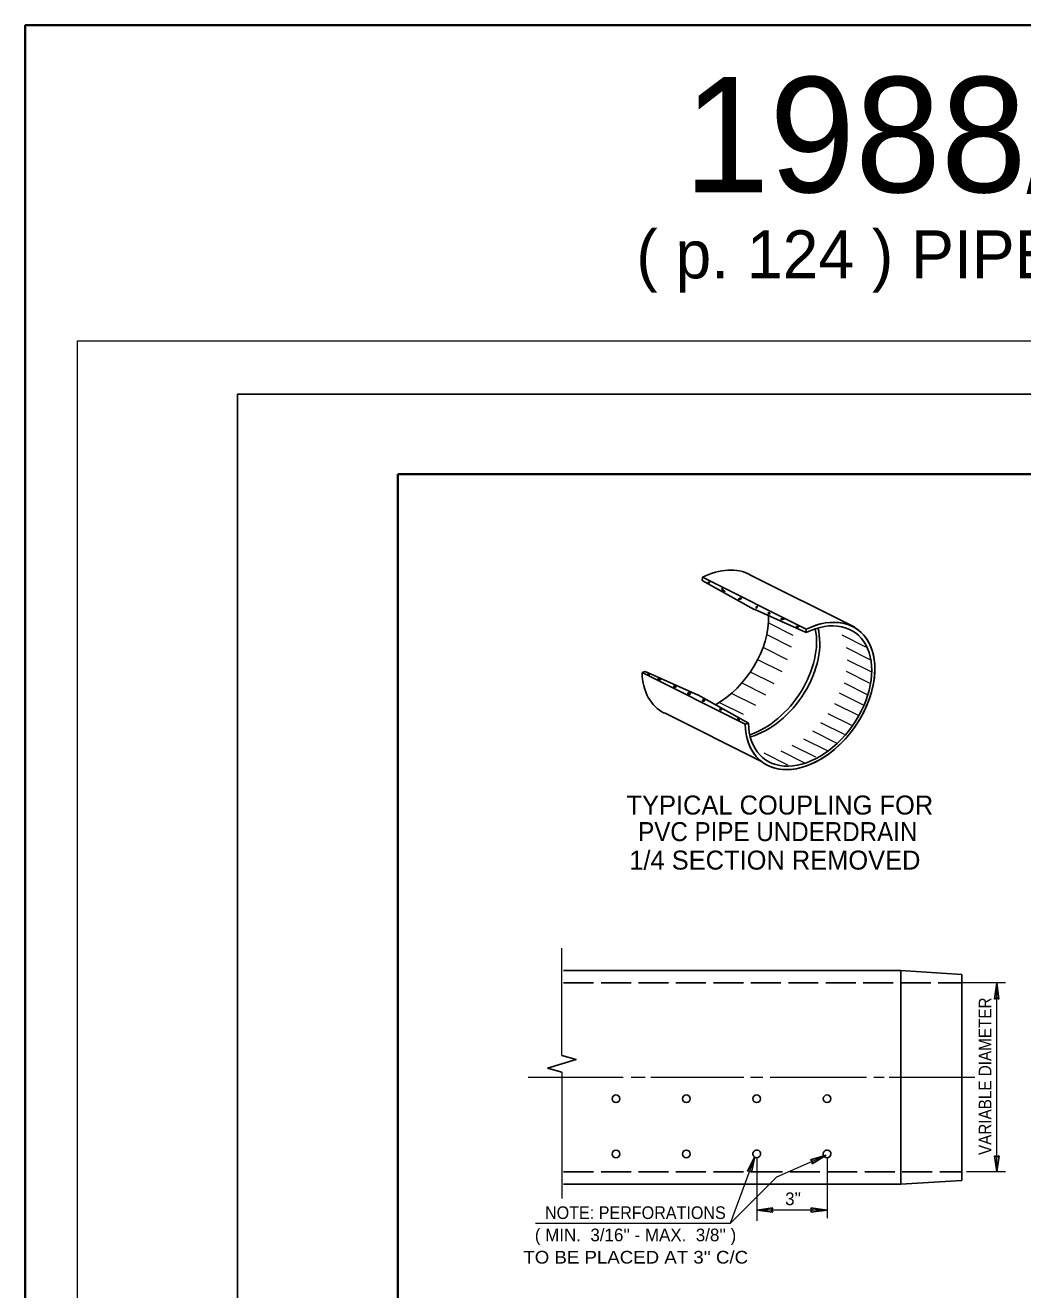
# Model space of a CAD drawing. Extents: x 303 to 714, y -130 to 165.
# Drawn here: x 302.6 to 406.5, y 33.3 to 165 of the extents above; entities that cross this region are included whole.
import ezdxf
from ezdxf.enums import TextEntityAlignment as Align

# ---------------------------------------------------------------- set-up
doc = ezdxf.new("R2010")
doc.units = 0
doc.header["$LTSCALE"] = 0.52
doc.linetypes.add('LONG_DASHED', pattern=[7.5, 6, -1.5])
doc.layers.add('1', color=7, linetype='Continuous', lineweight=13)

msp = doc.modelspace()

# ---------------------------------------------------------------- linework, layer by layer
at = {"layer": '1'}
for p, q in [((308.0639, 132.1005), (708.0339, 132.1005)), ((308.0639, -123.4357), (308.0639, 132.1005)), ((382.404, 100.1972), (379.9378, 101.4303)), ((382.5689, 101.4052), (380.1025, 102.6384)), ((390.1469, 100.1972), (387.6804, 101.4303)), ((381.9648, 98.8792), (379.4985, 100.1123)), ((390.5861, 98.8792), (388.1199, 100.1123)), ((381.4156, 97.6164), (378.9495, 98.8492)), ((390.6958, 97.6164), (388.2298, 98.8492)), ((380.5919, 96.3533), (378.1258, 97.5864)), ((390.5861, 96.4082), (388.1199, 97.6412)), ((379.7135, 95.2002), (377.247, 96.4333)), ((390.3663, 95.2002), (387.9, 96.4333)), ((378.6699, 94.1018), (376.2038, 95.3349)), ((389.8721, 94.1568), (387.4059, 95.3898)), ((377.4069, 93.1683), (374.9407, 94.4013)), ((389.3779, 93.0586), (386.9116, 94.2916)), ((387.8952, 91.0818), (385.429, 92.3148)), ((388.6641, 92.0152), (386.1978, 93.2482)), ((387.0715, 90.2031), (384.6054, 91.4362)), ((384.93, 88.7204), (382.4638, 89.9536)), ((386.1382, 89.3793), (383.6719, 90.6124)), ((382.0197, 87.8967), (379.5535, 89.1298)), ((383.7768, 88.1163), (381.3106, 89.3494)), ((358.4908, 57.6422), (358.4908, 68.8385)), ((404.6763, 65.2142), (400.1264, 65.2142)), ((403.763, 45.5286), (403.7629, 65.2142)), ((364.8696, 55.3716), (354.9749, 55.3716)), ((358.4908, 55.9279), (358.4908, 42.7522)), ((367.153, 55.3716), (365.7068, 55.3716)), ((377.4281, 55.3717), (367.7618, 55.3716)), ((379.4071, 55.3716), (378.1131, 55.3716)), ((390.2149, 55.3717), (380.1682, 55.3717)), ((392.0416, 55.3717), (390.9761, 55.3716)), ((401.4795, 55.3716), (392.5745, 55.3716)), ((378.7696, 47.0077), (378.7696, 40.419)), ((386.0955, 47.0077), (386.0956, 40.7237)), ((404.6762, 45.5287), (400.5957, 45.5287)), ((386.0956, 41.5617), (378.7696, 41.5617)), ((355.7268, 40.1852), (376.0347, 40.1852))]:
    msp.add_line(p, q, dxfattribs=at)
at = {"layer": '1', "lineweight": 35}
for p, q in [((341.3947, 118.213), (702.4785, 118.213)), ((341.3947, -109.5478), (341.3947, 118.213))]:
    msp.add_line(p, q, dxfattribs=at)
at = {"layer": '1', "lineweight": 25}
for p, q in [((373.0969, 107.1338), (373.1081, 107.4628)), ((373.0969, 107.1338), (378.5214, 104.1241)), ((373.1081, 107.4662), (383.9226, 102.0588)), ((378.0687, 107.7357), (388.9943, 102.2732)), ((383.9273, 101.7214), (378.5161, 104.1271)), ((383.9244, 102.0597), (383.9275, 101.7171)), ((366.837, 97.5322), (377.5831, 92.1592)), ((366.8381, 97.5318), (367.1609, 97.6358)), ((372.6608, 95.2039), (367.1609, 97.6358)), ((372.6477, 95.2112), (377.9049, 92.2648)), ((369.1672, 93.3333), (379.2016, 88.3162)), ((377.58, 92.1604), (377.9026, 92.2644)), ((379.9146, 87.9597), (379.9114, 87.9612)), ((358.6619, 66.5013), (393.7622, 66.5013)), ((393.7622, 44.2417), (393.7622, 66.5013)), ((393.7622, 66.5013), (400.1264, 66.1053)), ((400.1263, 44.6376), (400.1264, 66.1053)), ((403.7629, 65.2139), (403.5312, 63.5279)), ((403.7629, 65.2139), (403.9945, 63.5279)), ((358.4908, 55.9279), (356.9793, 56.3312)), ((378.5813, 47.1241), (377.797, 45.6137)), ((378.5813, 47.1241), (378.2334, 45.4582)), ((386.0103, 47.2579), (384.3528, 46.8027)), ((386.0103, 47.2579), (384.5369, 46.3725)), ((403.7638, 45.5288), (403.5322, 47.2148)), ((403.7638, 45.5288), (403.9955, 47.2149)), ((358.6619, 44.2417), (393.7622, 44.2417)), ((393.7622, 44.2417), (400.1263, 44.6376)), ((378.7697, 41.5617), (380.4556, 41.7933)), ((378.7697, 41.5617), (380.4557, 41.3301)), ((386.0952, 41.5625), (384.4092, 41.7942)), ((386.0952, 41.5625), (384.4093, 41.3309))]:
    msp.add_line(p, q, dxfattribs=at)
at = {"layer": '1', "linetype": 'LONG_DASHED', "lineweight": 25}
for p, q in [((358.6619, 65.2142), (400.1264, 65.2142)), ((358.6619, 45.5287), (377.9518, 45.5287)), ((378.3237, 45.5287), (400.1264, 45.5287))]:
    msp.add_line(p, q, dxfattribs=at)
at = {"layer": '1', "lineweight": 35}
msp.add_lwpolyline([(302.6198, -129.6707), (713.565, -129.6707), (713.565, 164.9582), (302.6198, 164.9582)], close=True, dxfattribs=at)
at = {"layer": '1', "lineweight": 25}
for points in [[(324.7293, -117.8803), (324.7293, 126.5455), (708.0339, 126.5455)], [(373.7525, 106.9538), (373.8635, 106.9541), (373.8389, 106.9168), (373.7525, 106.8677), (373.6785, 106.9168), (373.7278, 106.9541)], [(375.3563, 106.0533), (375.1465, 106.3123), (375.2331, 106.0412), (375.4549, 106.0162), (375.3562, 106.0657)], [(378.6874, 104.3261), (378.8231, 104.4371), (378.7368, 104.2397), (378.6749, 104.3384)], [(367.426, 97.3306), (367.5111, 97.4276), (367.5838, 97.2821), (367.4017, 97.3428)], [(371.8042, 95.2688), (371.901, 95.3659), (371.7677, 95.4508), (371.5735, 95.3902), (371.6706, 95.3419), (371.7676, 95.2204), (371.8162, 95.2933)], [(374.9691, 93.6197), (374.9207, 93.7288), (375.0298, 93.7411), (375.1149, 93.6683), (374.9812, 93.6076)], [(376.9459, 92.5404), (376.9459, 92.6859), (376.8004, 92.7466), (376.9337, 92.5647)], [(403.9945, 63.5279), (403.7605, 63.6584), (403.5312, 63.5279)], [(358.4908, 57.6422), (359.9557, 57.2514), (356.9793, 56.3312)], [(384.5369, 46.3725), (384.565, 46.6417), (384.3528, 46.8027)], [(403.5322, 47.2148), (403.7662, 47.0844), (403.9955, 47.2149)], [(377.797, 45.6137), (378.0612, 45.658), (378.2334, 45.4582)], [(380.4556, 41.7933), (380.3252, 41.5593), (380.4557, 41.3301)], [(384.4093, 41.3309), (384.5397, 41.5649), (384.4092, 41.7942)]]:
    msp.add_lwpolyline(points, dxfattribs=at)
for points in [[(381.3646, 103.0431), (381.6113, 103.0923), (381.4387, 103.1664), (381.3029, 103.1541)], [(383.0056, 102.2041), (382.8945, 102.3398), (383.0177, 102.3767), (383.1288, 102.3398)], [(368.6025, 96.7484), (368.76, 96.7849), (368.6388, 96.9062), (368.4811, 96.8938)]]:
    msp.add_lwpolyline(points, close=True, dxfattribs=at)
at = {"layer": '1'}
msp.add_lwpolyline([(385.654, 47.1088), (380.8157, 44.9805), (376.0385, 40.1876), (378.475, 46.7946)], dxfattribs=at)
at = {"layer": '1', "lineweight": 25}
for centre in [(364.1176, 53.1495), (371.4436, 53.1495), (378.7696, 53.1495), (386.0955, 53.1494), (364.1175, 47.4075), (371.4436, 47.4075)]:
    msp.add_circle(centre, 0.3999, dxfattribs=at)
for centre, start, end in [((378.7696, 47.4075), 244.55396, 232.61428), ((386.0955, 47.4075), 229.62882, 214.09753)]:
    msp.add_arc(centre, 0.3999, start, end, dxfattribs=at)
for centre, major_axis, start_param, end_param in [((373.5787, 100.5408), (4.9109, 6.9431), 0.08469123, 0.88553638), ((373.5787, 100.5371), (4.6771, 6.6124), 4.09818042, 5.56468377), ((384.3261, 95.1007), (4.9109, 6.9431), 2.40389002, 7.15910119), ((384.3261, 95.1007), (4.9109, 6.9431), 2.48382509, 7.15876255), ((384.3261, 95.0971), (4.6771, 6.6124), 2.40882208, 7.16171443), ((378.5795, 98.0662), (4.6771, 6.6124), 3.87489458, 5.73114382), ((378.9147, 97.9225), (4.6771, 6.6124), 3.82885663, 5.77966577), ((373.5787, 100.5408), (4.9109, 6.9431), 2.41370706, 3.23812231)]:
    msp.add_ellipse(centre, major_axis=major_axis, ratio=0.665725, start_param=start_param, end_param=end_param, dxfattribs=at)
for centre, major_axis, ratio in [((377.0342, 105.2267), (0.1357, 0.0493), 0.397329), ((380.0445, 103.7092), (-0.0987, 0.0493), 0.600094), ((370.2396, 96.0754), (0.1334, 0.0061), 0.499097), ((373.2471, 94.6384), (0.1213, 0.0485), 0.674019)]:
    msp.add_ellipse(centre, major_axis=major_axis, ratio=ratio, dxfattribs=at)

# ---------------------------------------------------------------- texts
at = {"layer": '1'}
for s, height, p in [('1988/96 SPECS - FINAL ENGLISH', 12, (496.9191, 147.5698)), ('( p. 124 ) PIPE UNDERDRAIN INSTALLATION - ( PUD-1-24 ) - FINAL ENGLISH ( 5/1/97 )', 5, (500.359, 138.6014)), (" ( MIN.  3/16'' - MAX.  3/8'' )", 1.32, (365.9055, 38.3065))]:
    msp.add_text(s, height=height, dxfattribs=at).set_placement(p, align=Align.CENTER)
for s, height, p in [('TYPICAL COUPLING FOR', 1.98, (365.2166, 82.7521)), ('1/4 SECTION REMOVED', 1.98, (365.5076, 77.0176)), ("3''", 1.32, (381.729, 42.0688))]:
    msp.add_text(s, height=height, dxfattribs=at).set_placement(p)
at = {"layer": '1', "width": 0.95}
msp.add_text('PVC PIPE UNDERDRAIN', height=1.98, dxfattribs=at).set_placement((366.4257, 79.9823))
at = {"layer": '1', "width": 0.9}
msp.add_text('VARIABLE DIAMETER', height=1.319, rotation=90, dxfattribs=at).set_placement((403.2039, 47.2896))
at = {"layer": '1'}
for s, width, p in [(' NOTE: PERFORATIONS', 0.95, (365.9054, 40.6265)), (" TO BE PLACED AT 3'' C/C", 1.1, (365.9053, 35.9866))]:
    msp.add_text(s, height=1.32, dxfattribs=dict(at, width=width)).set_placement(p, align=Align.CENTER)

doc.saveas('drawing.dxf')
